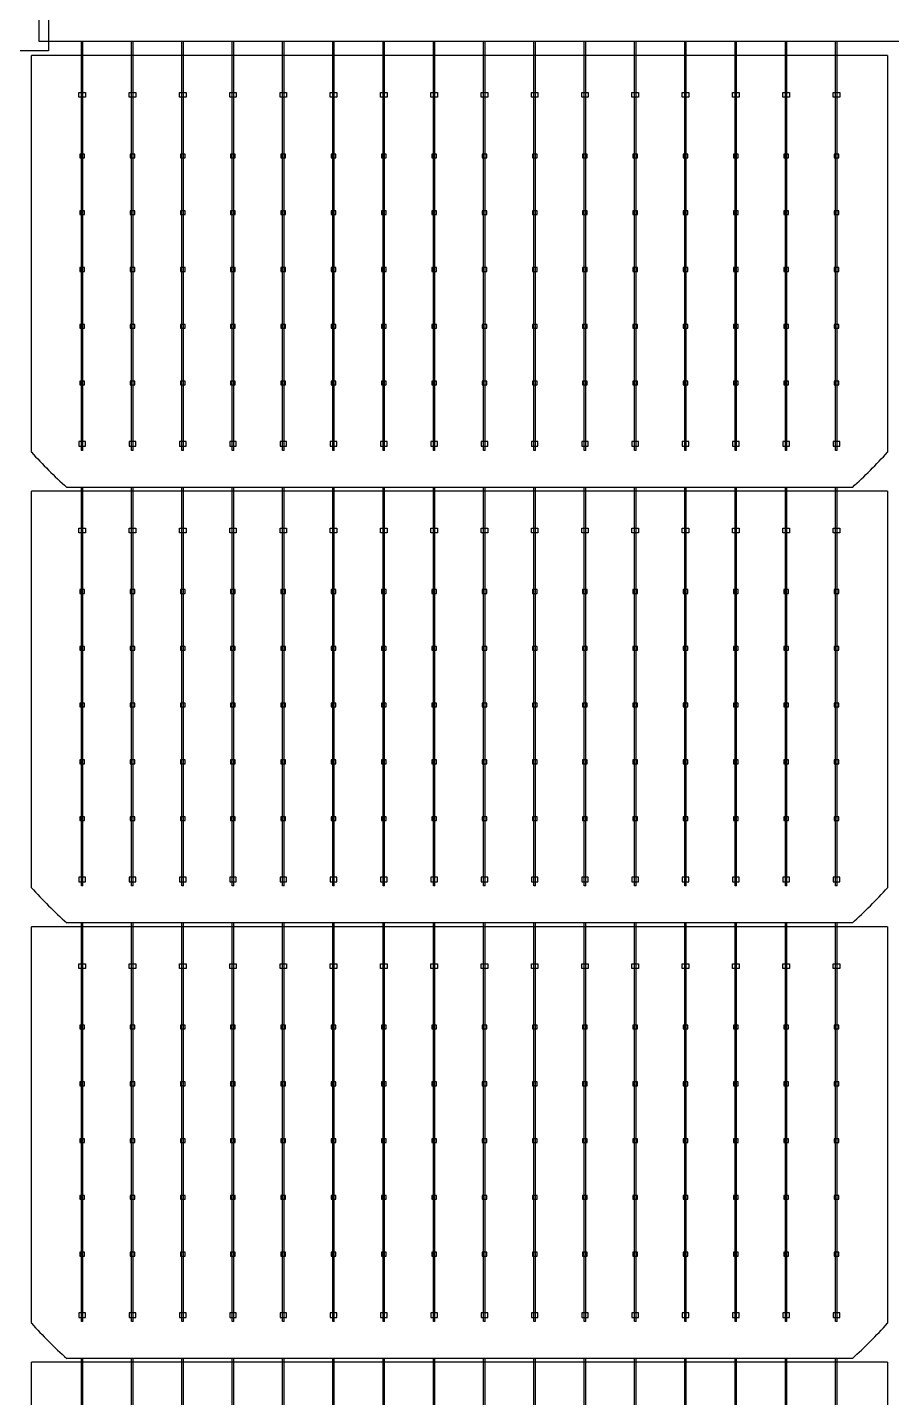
# Model space of a CAD drawing. Header units: millimetres. Extents: x 10297564 to 11610295, y -9287743 to -8409454.
# Drawn here: x 10398164 to 10400729, y -9094487 to -9090420 of the extents above; entities that cross this region are included whole.
import ezdxf

# ---------------------------------------------------------------- set-up
doc = ezdxf.new("R2010")
doc.units = ezdxf.units.MM
doc.header["$LTSCALE"] = 100

msp = doc.modelspace()

# ---------------------------------------------------------------- linework, layer by layer
for p, q in [((10398324.3, -9091675.6), (10398324.3, -9090462.1)), ((10398328.8, -9091675.6), (10398328.8, -9090462.1)), ((10398473.5, -9091675.6), (10398473.5, -9090462.1)), ((10398478, -9091675.6), (10398478, -9090462.1)), ((10398622.8, -9091675.6), (10398622.8, -9090462.1)), ((10398627.3, -9091675.6), (10398627.3, -9090462.1)), ((10398772, -9091675.6), (10398772, -9090462.1)), ((10398776.5, -9091675.6), (10398776.5, -9090462.1)), ((10398921.3, -9091675.6), (10398921.3, -9090462.1)), ((10398925.8, -9091675.6), (10398925.8, -9090462.1)), ((10399070.5, -9091675.6), (10399070.5, -9090462.1)), ((10399075, -9091675.6), (10399075, -9090462.1)), ((10399219.8, -9091675.6), (10399219.8, -9090462.1)), ((10399224.2, -9091675.6), (10399224.2, -9090462.1)), ((10399369, -9091675.6), (10399369, -9090462.1)), ((10399373.5, -9091675.6), (10399373.5, -9090462.1)), ((10399518.3, -9091675.6), (10399518.3, -9090462.1)), ((10399522.7, -9091675.6), (10399522.7, -9090462.1)), ((10399667.5, -9091675.6), (10399667.5, -9090462.1)), ((10399672, -9091675.6), (10399672, -9090462.1)), ((10399816.8, -9091675.6), (10399816.8, -9090462.1)), ((10399821.2, -9091675.6), (10399821.2, -9090462.1)), ((10399966, -9091675.6), (10399966, -9090462.1)), ((10399970.5, -9091675.6), (10399970.5, -9090462.1)), ((10400115.3, -9091675.6), (10400115.3, -9090462.1)), ((10400119.7, -9091675.6), (10400119.7, -9090462.1)), ((10400264.5, -9091675.6), (10400264.5, -9090462.1)), ((10400269, -9091675.6), (10400269, -9090462.1)), ((10400413.8, -9091675.6), (10400413.8, -9090462.1)), ((10400418.2, -9091675.6), (10400418.2, -9090462.1)), ((10400563, -9091675.6), (10400563, -9090462.1)), ((10400567.5, -9091675.6), (10400567.5, -9090462.1)), ((10400717.3, -9090504), (10398175.9, -9090504)), ((10400717.3, -9091796.6), (10398175.9, -9091796.6)), ((10398324.3, -9092968.3), (10398324.3, -9091785.4)), ((10398328.8, -9092968.3), (10398328.8, -9091785.4)), ((10398473.5, -9092968.3), (10398473.5, -9091785.4)), ((10398478, -9092968.3), (10398478, -9091785.4)), ((10398622.8, -9092968.3), (10398622.8, -9091785.4)), ((10398627.3, -9092968.3), (10398627.3, -9091785.4)), ((10398772, -9092968.3), (10398772, -9091785.4)), ((10398776.5, -9092968.3), (10398776.5, -9091785.4)), ((10398921.3, -9092968.3), (10398921.3, -9091785.4)), ((10398925.8, -9092968.3), (10398925.8, -9091785.4)), ((10399070.5, -9092968.3), (10399070.5, -9091785.4)), ((10399075, -9092968.3), (10399075, -9091785.4)), ((10399219.8, -9092968.3), (10399219.8, -9091785.4)), ((10399224.2, -9092968.3), (10399224.2, -9091785.4)), ((10399369, -9092968.3), (10399369, -9091785.4)), ((10399373.5, -9092968.3), (10399373.5, -9091785.4)), ((10399518.3, -9092968.3), (10399518.3, -9091785.4)), ((10399522.7, -9092968.3), (10399522.7, -9091785.4)), ((10399667.5, -9092968.3), (10399667.5, -9091785.4)), ((10399672, -9092968.3), (10399672, -9091785.4)), ((10399816.8, -9092968.3), (10399816.8, -9091785.4)), ((10399821.2, -9092968.3), (10399821.2, -9091785.4)), ((10399966, -9092968.3), (10399966, -9091785.4)), ((10399970.5, -9092968.3), (10399970.5, -9091785.4)), ((10400115.3, -9092968.3), (10400115.3, -9091785.4)), ((10400119.7, -9092968.3), (10400119.7, -9091785.4)), ((10400264.5, -9092968.3), (10400264.5, -9091785.4)), ((10400269, -9092968.3), (10400269, -9091785.4)), ((10400413.8, -9092968.3), (10400413.8, -9091785.4)), ((10400418.2, -9092968.3), (10400418.2, -9091785.4)), ((10400563, -9092968.3), (10400563, -9091785.4)), ((10400567.5, -9092968.3), (10400567.5, -9091785.4)), ((10400717.3, -9093089.3), (10398175.9, -9093089.3)), ((10398324.3, -9094261), (10398324.3, -9093078.1)), ((10398328.8, -9094261), (10398328.8, -9093078.1)), ((10398473.5, -9094261), (10398473.5, -9093078.1)), ((10398478, -9094261), (10398478, -9093078.1)), ((10398622.8, -9094261), (10398622.8, -9093078.1)), ((10398627.3, -9094261), (10398627.3, -9093078.1)), ((10398772, -9094261), (10398772, -9093078.1)), ((10398776.5, -9094261), (10398776.5, -9093078.1)), ((10398921.3, -9094261), (10398921.3, -9093078.1)), ((10398925.8, -9094261), (10398925.8, -9093078.1)), ((10399070.5, -9094261), (10399070.5, -9093078.1)), ((10399075, -9094261), (10399075, -9093078.1)), ((10399219.8, -9094261), (10399219.8, -9093078.1)), ((10399224.2, -9094261), (10399224.2, -9093078.1)), ((10399369, -9094261), (10399369, -9093078.1)), ((10399373.5, -9094261), (10399373.5, -9093078.1)), ((10399518.3, -9094261), (10399518.3, -9093078.1)), ((10399522.7, -9094261), (10399522.7, -9093078.1)), ((10399667.5, -9094261), (10399667.5, -9093078.1)), ((10399672, -9094261), (10399672, -9093078.1)), ((10399816.8, -9094261), (10399816.8, -9093078.1)), ((10399821.2, -9094261), (10399821.2, -9093078.1)), ((10399966, -9094261), (10399966, -9093078.1)), ((10399970.5, -9094261), (10399970.5, -9093078.1)), ((10400115.3, -9094261), (10400115.3, -9093078.1)), ((10400119.7, -9094261), (10400119.7, -9093078.1)), ((10400264.5, -9094261), (10400264.5, -9093078.1)), ((10400269, -9094261), (10400269, -9093078.1)), ((10400413.8, -9094261), (10400413.8, -9093078.1)), ((10400418.2, -9094261), (10400418.2, -9093078.1)), ((10400563, -9094261), (10400563, -9093078.1)), ((10400567.5, -9094261), (10400567.5, -9093078.1)), ((10398324.3, -9095553.6), (10398324.3, -9094370.7)), ((10398328.8, -9095553.6), (10398328.8, -9094370.7)), ((10398473.5, -9095553.6), (10398473.5, -9094370.7)), ((10398478, -9095553.6), (10398478, -9094370.7)), ((10398622.8, -9095553.6), (10398622.8, -9094370.7)), ((10398627.3, -9095553.6), (10398627.3, -9094370.7)), ((10398772, -9095553.6), (10398772, -9094370.7)), ((10398776.5, -9095553.6), (10398776.5, -9094370.7)), ((10398921.3, -9095553.6), (10398921.3, -9094370.7)), ((10398925.8, -9095553.6), (10398925.8, -9094370.7)), ((10399070.5, -9095553.6), (10399070.5, -9094370.7)), ((10399075, -9095553.6), (10399075, -9094370.7)), ((10399219.8, -9095553.6), (10399219.8, -9094370.7)), ((10399224.2, -9095553.6), (10399224.2, -9094370.7)), ((10399369, -9095553.6), (10399369, -9094370.7)), ((10399373.5, -9095553.6), (10399373.5, -9094370.7)), ((10399518.3, -9095553.6), (10399518.3, -9094370.7)), ((10399522.7, -9095553.6), (10399522.7, -9094370.7)), ((10399667.5, -9095553.6), (10399667.5, -9094370.7)), ((10399672, -9095553.6), (10399672, -9094370.7)), ((10399816.8, -9095553.6), (10399816.8, -9094370.7)), ((10399821.2, -9095553.6), (10399821.2, -9094370.7)), ((10399966, -9095553.6), (10399966, -9094370.7)), ((10399970.5, -9095553.6), (10399970.5, -9094370.7)), ((10400115.3, -9095553.6), (10400115.3, -9094370.7)), ((10400119.7, -9095553.6), (10400119.7, -9094370.7)), ((10400264.5, -9095553.6), (10400264.5, -9094370.7)), ((10400269, -9095553.6), (10400269, -9094370.7)), ((10400413.8, -9095553.6), (10400413.8, -9094370.7)), ((10400418.2, -9095553.6), (10400418.2, -9094370.7)), ((10400563, -9095553.6), (10400563, -9094370.7)), ((10400567.5, -9095553.6), (10400567.5, -9094370.7)), ((10400717.3, -9094382), (10398175.9, -9094382))]:
    msp.add_line(p, q)
for points in [[(10398226.8, -9090490), (10398101.3, -9090490), (10398101.3, -9090350.5), (10398226.8, -9090350.5)], [(10403262.2, -9090462.1), (10398198.9, -9090462.1), (10398198.9, -9090378.4), (10403262.2, -9090378.4)], [(10398316.8, -9090627.7), (10398316.8, -9090613.7), (10398336.3, -9090613.7), (10398336.3, -9090627.7)], [(10398466, -9090627.7), (10398466, -9090613.7), (10398485.5, -9090613.7), (10398485.5, -9090627.7)], [(10398615.3, -9090627.7), (10398615.3, -9090613.7), (10398634.8, -9090613.7), (10398634.8, -9090627.7)], [(10398764.5, -9090627.7), (10398764.5, -9090613.7), (10398784, -9090613.7), (10398784, -9090627.7)], [(10398913.8, -9090627.7), (10398913.8, -9090613.7), (10398933.3, -9090613.7), (10398933.3, -9090627.7)], [(10399063, -9090627.7), (10399063, -9090613.7), (10399082.5, -9090613.7), (10399082.5, -9090627.7)], [(10399212.3, -9090627.7), (10399212.3, -9090613.7), (10399231.8, -9090613.7), (10399231.8, -9090627.7)], [(10399361.5, -9090627.7), (10399361.5, -9090613.7), (10399381, -9090613.7), (10399381, -9090627.7)], [(10399510.7, -9090627.7), (10399510.7, -9090613.7), (10399530.3, -9090613.7), (10399530.3, -9090627.7)], [(10399660, -9090627.7), (10399660, -9090613.7), (10399679.5, -9090613.7), (10399679.5, -9090627.7)], [(10399809.2, -9090627.7), (10399809.2, -9090613.7), (10399828.8, -9090613.7), (10399828.8, -9090627.7)], [(10399958.5, -9090627.7), (10399958.5, -9090613.7), (10399978, -9090613.7), (10399978, -9090627.7)], [(10400107.7, -9090627.7), (10400107.7, -9090613.7), (10400127.3, -9090613.7), (10400127.3, -9090627.7)], [(10400257, -9090627.7), (10400257, -9090613.7), (10400276.5, -9090613.7), (10400276.5, -9090627.7)], [(10400406.2, -9090627.7), (10400406.2, -9090613.7), (10400425.8, -9090613.7), (10400425.8, -9090627.7)], [(10400555.5, -9090627.7), (10400555.5, -9090613.7), (10400575, -9090613.7), (10400575, -9090627.7)], [(10398333.5, -9090796), (10398319.6, -9090796), (10398319.6, -9090807.2), (10398333.5, -9090807.2)], [(10398482.8, -9090796), (10398468.8, -9090796), (10398468.8, -9090807.2), (10398482.8, -9090807.2)], [(10398632, -9090796), (10398618.1, -9090796), (10398618.1, -9090807.2), (10398632, -9090807.2)], [(10398781.2, -9090796), (10398767.3, -9090796), (10398767.3, -9090807.2), (10398781.2, -9090807.2)], [(10398930.5, -9090796), (10398916.5, -9090796), (10398916.5, -9090807.2), (10398930.5, -9090807.2)], [(10399079.7, -9090796), (10399065.8, -9090796), (10399065.8, -9090807.2), (10399079.7, -9090807.2)], [(10399229, -9090796), (10399215, -9090796), (10399215, -9090807.2), (10399229, -9090807.2)], [(10399378.2, -9090796), (10399364.3, -9090796), (10399364.3, -9090807.2), (10399378.2, -9090807.2)], [(10399527.5, -9090796), (10399513.5, -9090796), (10399513.5, -9090807.2), (10399527.5, -9090807.2)], [(10399676.7, -9090796), (10399662.8, -9090796), (10399662.8, -9090807.2), (10399676.7, -9090807.2)], [(10399826, -9090796), (10399812, -9090796), (10399812, -9090807.2), (10399826, -9090807.2)], [(10399975.2, -9090796), (10399961.3, -9090796), (10399961.3, -9090807.2), (10399975.2, -9090807.2)], [(10400124.5, -9090796), (10400110.5, -9090796), (10400110.5, -9090807.2), (10400124.5, -9090807.2)], [(10400273.7, -9090796), (10400259.8, -9090796), (10400259.8, -9090807.2), (10400273.7, -9090807.2)], [(10400423, -9090796), (10400409, -9090796), (10400409, -9090807.2), (10400423, -9090807.2)], [(10400572.2, -9090796), (10400558.3, -9090796), (10400558.3, -9090807.2), (10400572.2, -9090807.2)], [(10398333.5, -9090964.5), (10398319.6, -9090964.5), (10398319.6, -9090975.7), (10398333.5, -9090975.7)], [(10398482.8, -9090964.5), (10398468.8, -9090964.5), (10398468.8, -9090975.7), (10398482.8, -9090975.7)], [(10398632, -9090964.5), (10398618.1, -9090964.5), (10398618.1, -9090975.7), (10398632, -9090975.7)], [(10398781.2, -9090964.5), (10398767.3, -9090964.5), (10398767.3, -9090975.7), (10398781.2, -9090975.7)], [(10398930.5, -9090964.5), (10398916.5, -9090964.5), (10398916.5, -9090975.7), (10398930.5, -9090975.7)], [(10399079.7, -9090964.5), (10399065.8, -9090964.5), (10399065.8, -9090975.7), (10399079.7, -9090975.7)], [(10399229, -9090964.5), (10399215, -9090964.5), (10399215, -9090975.7), (10399229, -9090975.7)], [(10399378.2, -9090964.5), (10399364.3, -9090964.5), (10399364.3, -9090975.7), (10399378.2, -9090975.7)], [(10399527.5, -9090964.5), (10399513.5, -9090964.5), (10399513.5, -9090975.7), (10399527.5, -9090975.7)], [(10399676.7, -9090964.5), (10399662.8, -9090964.5), (10399662.8, -9090975.7), (10399676.7, -9090975.7)], [(10399826, -9090964.5), (10399812, -9090964.5), (10399812, -9090975.7), (10399826, -9090975.7)], [(10399975.2, -9090964.5), (10399961.3, -9090964.5), (10399961.3, -9090975.7), (10399975.2, -9090975.7)], [(10400124.5, -9090964.5), (10400110.5, -9090964.5), (10400110.5, -9090975.7), (10400124.5, -9090975.7)], [(10400273.7, -9090964.5), (10400259.8, -9090964.5), (10400259.8, -9090975.7), (10400273.7, -9090975.7)], [(10400423, -9090964.5), (10400409, -9090964.5), (10400409, -9090975.7), (10400423, -9090975.7)], [(10400572.2, -9090964.5), (10400558.3, -9090964.5), (10400558.3, -9090975.7), (10400572.2, -9090975.7)], [(10398333.5, -9091133), (10398319.6, -9091133), (10398319.6, -9091144.2), (10398333.5, -9091144.2)], [(10398482.8, -9091133), (10398468.8, -9091133), (10398468.8, -9091144.2), (10398482.8, -9091144.2)], [(10398632, -9091133), (10398618.1, -9091133), (10398618.1, -9091144.2), (10398632, -9091144.2)], [(10398781.2, -9091133), (10398767.3, -9091133), (10398767.3, -9091144.2), (10398781.2, -9091144.2)], [(10398930.5, -9091133), (10398916.5, -9091133), (10398916.5, -9091144.2), (10398930.5, -9091144.2)], [(10399079.7, -9091133), (10399065.8, -9091133), (10399065.8, -9091144.2), (10399079.7, -9091144.2)], [(10399229, -9091133), (10399215, -9091133), (10399215, -9091144.2), (10399229, -9091144.2)], [(10399378.2, -9091133), (10399364.3, -9091133), (10399364.3, -9091144.2), (10399378.2, -9091144.2)], [(10399527.5, -9091133), (10399513.5, -9091133), (10399513.5, -9091144.2), (10399527.5, -9091144.2)], [(10399676.7, -9091133), (10399662.8, -9091133), (10399662.8, -9091144.2), (10399676.7, -9091144.2)], [(10399826, -9091133), (10399812, -9091133), (10399812, -9091144.2), (10399826, -9091144.2)], [(10399975.2, -9091133), (10399961.3, -9091133), (10399961.3, -9091144.2), (10399975.2, -9091144.2)], [(10400124.5, -9091133), (10400110.5, -9091133), (10400110.5, -9091144.2), (10400124.5, -9091144.2)], [(10400273.7, -9091133), (10400259.8, -9091133), (10400259.8, -9091144.2), (10400273.7, -9091144.2)], [(10400423, -9091133), (10400409, -9091133), (10400409, -9091144.2), (10400423, -9091144.2)], [(10400572.2, -9091133), (10400558.3, -9091133), (10400558.3, -9091144.2), (10400572.2, -9091144.2)], [(10398333.5, -9091301.5), (10398319.6, -9091301.5), (10398319.6, -9091312.7), (10398333.5, -9091312.7)], [(10398482.8, -9091301.5), (10398468.8, -9091301.5), (10398468.8, -9091312.7), (10398482.8, -9091312.7)], [(10398632, -9091301.5), (10398618.1, -9091301.5), (10398618.1, -9091312.7), (10398632, -9091312.7)], [(10398781.2, -9091301.5), (10398767.3, -9091301.5), (10398767.3, -9091312.7), (10398781.2, -9091312.7)], [(10398930.5, -9091301.5), (10398916.5, -9091301.5), (10398916.5, -9091312.7), (10398930.5, -9091312.7)], [(10399079.7, -9091301.5), (10399065.8, -9091301.5), (10399065.8, -9091312.7), (10399079.7, -9091312.7)], [(10399229, -9091301.5), (10399215, -9091301.5), (10399215, -9091312.7), (10399229, -9091312.7)], [(10399378.2, -9091301.5), (10399364.3, -9091301.5), (10399364.3, -9091312.7), (10399378.2, -9091312.7)], [(10399527.5, -9091301.5), (10399513.5, -9091301.5), (10399513.5, -9091312.7), (10399527.5, -9091312.7)], [(10399676.7, -9091301.5), (10399662.8, -9091301.5), (10399662.8, -9091312.7), (10399676.7, -9091312.7)], [(10399826, -9091301.5), (10399812, -9091301.5), (10399812, -9091312.7), (10399826, -9091312.7)], [(10399975.2, -9091301.5), (10399961.3, -9091301.5), (10399961.3, -9091312.7), (10399975.2, -9091312.7)], [(10400124.5, -9091301.5), (10400110.5, -9091301.5), (10400110.5, -9091312.7), (10400124.5, -9091312.7)], [(10400273.7, -9091301.5), (10400259.8, -9091301.5), (10400259.8, -9091312.7), (10400273.7, -9091312.7)], [(10400423, -9091301.5), (10400409, -9091301.5), (10400409, -9091312.7), (10400423, -9091312.7)], [(10400572.2, -9091301.5), (10400558.3, -9091301.5), (10400558.3, -9091312.7), (10400572.2, -9091312.7)], [(10398333.5, -9091470), (10398319.6, -9091470), (10398319.6, -9091481.2), (10398333.5, -9091481.2)], [(10398482.8, -9091470), (10398468.8, -9091470), (10398468.8, -9091481.2), (10398482.8, -9091481.2)], [(10398632, -9091470), (10398618.1, -9091470), (10398618.1, -9091481.2), (10398632, -9091481.2)], [(10398781.2, -9091470), (10398767.3, -9091470), (10398767.3, -9091481.2), (10398781.2, -9091481.2)], [(10398930.5, -9091470), (10398916.5, -9091470), (10398916.5, -9091481.2), (10398930.5, -9091481.2)], [(10399079.7, -9091470), (10399065.8, -9091470), (10399065.8, -9091481.2), (10399079.7, -9091481.2)], [(10399229, -9091470), (10399215, -9091470), (10399215, -9091481.2), (10399229, -9091481.2)], [(10399378.2, -9091470), (10399364.3, -9091470), (10399364.3, -9091481.2), (10399378.2, -9091481.2)], [(10399527.5, -9091470), (10399513.5, -9091470), (10399513.5, -9091481.2), (10399527.5, -9091481.2)], [(10399676.7, -9091470), (10399662.8, -9091470), (10399662.8, -9091481.2), (10399676.7, -9091481.2)], [(10399826, -9091470), (10399812, -9091470), (10399812, -9091481.2), (10399826, -9091481.2)], [(10399975.2, -9091470), (10399961.3, -9091470), (10399961.3, -9091481.2), (10399975.2, -9091481.2)], [(10400124.5, -9091470), (10400110.5, -9091470), (10400110.5, -9091481.2), (10400124.5, -9091481.2)], [(10400273.7, -9091470), (10400259.8, -9091470), (10400259.8, -9091481.2), (10400273.7, -9091481.2)], [(10400423, -9091470), (10400409, -9091470), (10400409, -9091481.2), (10400423, -9091481.2)], [(10400572.2, -9091470), (10400558.3, -9091470), (10400558.3, -9091481.2), (10400572.2, -9091481.2)], [(10398316.8, -9091649.5), (10398316.8, -9091663.5), (10398336.3, -9091663.5), (10398336.3, -9091649.5)], [(10398466, -9091649.5), (10398466, -9091663.5), (10398485.5, -9091663.5), (10398485.5, -9091649.5)], [(10398615.3, -9091649.5), (10398615.3, -9091663.5), (10398634.8, -9091663.5), (10398634.8, -9091649.5)], [(10398764.5, -9091649.5), (10398764.5, -9091663.5), (10398784, -9091663.5), (10398784, -9091649.5)], [(10398913.8, -9091649.5), (10398913.8, -9091663.5), (10398933.3, -9091663.5), (10398933.3, -9091649.5)], [(10399063, -9091649.5), (10399063, -9091663.5), (10399082.5, -9091663.5), (10399082.5, -9091649.5)], [(10399212.3, -9091649.5), (10399212.3, -9091663.5), (10399231.8, -9091663.5), (10399231.8, -9091649.5)], [(10399361.5, -9091649.5), (10399361.5, -9091663.5), (10399381, -9091663.5), (10399381, -9091649.5)], [(10399510.7, -9091649.5), (10399510.7, -9091663.5), (10399530.3, -9091663.5), (10399530.3, -9091649.5)], [(10399660, -9091649.5), (10399660, -9091663.5), (10399679.5, -9091663.5), (10399679.5, -9091649.5)], [(10399809.2, -9091649.5), (10399809.2, -9091663.5), (10399828.8, -9091663.5), (10399828.8, -9091649.5)], [(10399958.5, -9091649.5), (10399958.5, -9091663.5), (10399978, -9091663.5), (10399978, -9091649.5)], [(10400107.7, -9091649.5), (10400107.7, -9091663.5), (10400127.3, -9091663.5), (10400127.3, -9091649.5)], [(10400257, -9091649.5), (10400257, -9091663.5), (10400276.5, -9091663.5), (10400276.5, -9091649.5)], [(10400406.2, -9091649.5), (10400406.2, -9091663.5), (10400425.8, -9091663.5), (10400425.8, -9091649.5)], [(10400555.5, -9091649.5), (10400555.5, -9091663.5), (10400575, -9091663.5), (10400575, -9091649.5)], [(10398316.8, -9091920.4), (10398316.8, -9091906.4), (10398336.3, -9091906.4), (10398336.3, -9091920.4)], [(10398466, -9091920.4), (10398466, -9091906.4), (10398485.5, -9091906.4), (10398485.5, -9091920.4)], [(10398615.3, -9091920.4), (10398615.3, -9091906.4), (10398634.8, -9091906.4), (10398634.8, -9091920.4)], [(10398764.5, -9091920.4), (10398764.5, -9091906.4), (10398784, -9091906.4), (10398784, -9091920.4)], [(10398913.8, -9091920.4), (10398913.8, -9091906.4), (10398933.3, -9091906.4), (10398933.3, -9091920.4)], [(10399063, -9091920.4), (10399063, -9091906.4), (10399082.5, -9091906.4), (10399082.5, -9091920.4)], [(10399212.3, -9091920.4), (10399212.3, -9091906.4), (10399231.8, -9091906.4), (10399231.8, -9091920.4)], [(10399361.5, -9091920.4), (10399361.5, -9091906.4), (10399381, -9091906.4), (10399381, -9091920.4)], [(10399510.7, -9091920.4), (10399510.7, -9091906.4), (10399530.3, -9091906.4), (10399530.3, -9091920.4)], [(10399660, -9091920.4), (10399660, -9091906.4), (10399679.5, -9091906.4), (10399679.5, -9091920.4)], [(10399809.2, -9091920.4), (10399809.2, -9091906.4), (10399828.8, -9091906.4), (10399828.8, -9091920.4)], [(10399958.5, -9091920.4), (10399958.5, -9091906.4), (10399978, -9091906.4), (10399978, -9091920.4)], [(10400107.7, -9091920.4), (10400107.7, -9091906.4), (10400127.3, -9091906.4), (10400127.3, -9091920.4)], [(10400257, -9091920.4), (10400257, -9091906.4), (10400276.5, -9091906.4), (10400276.5, -9091920.4)], [(10400406.2, -9091920.4), (10400406.2, -9091906.4), (10400425.8, -9091906.4), (10400425.8, -9091920.4)], [(10400555.5, -9091920.4), (10400555.5, -9091906.4), (10400575, -9091906.4), (10400575, -9091920.4)], [(10398333.5, -9092088.7), (10398319.6, -9092088.7), (10398319.6, -9092099.9), (10398333.5, -9092099.9)], [(10398482.8, -9092088.7), (10398468.8, -9092088.7), (10398468.8, -9092099.9), (10398482.8, -9092099.9)], [(10398632, -9092088.7), (10398618.1, -9092088.7), (10398618.1, -9092099.9), (10398632, -9092099.9)], [(10398781.2, -9092088.7), (10398767.3, -9092088.7), (10398767.3, -9092099.9), (10398781.2, -9092099.9)], [(10398930.5, -9092088.7), (10398916.5, -9092088.7), (10398916.5, -9092099.9), (10398930.5, -9092099.9)], [(10399079.7, -9092088.7), (10399065.8, -9092088.7), (10399065.8, -9092099.9), (10399079.7, -9092099.9)], [(10399229, -9092088.7), (10399215, -9092088.7), (10399215, -9092099.9), (10399229, -9092099.9)], [(10399378.2, -9092088.7), (10399364.3, -9092088.7), (10399364.3, -9092099.9), (10399378.2, -9092099.9)], [(10399527.5, -9092088.7), (10399513.5, -9092088.7), (10399513.5, -9092099.9), (10399527.5, -9092099.9)], [(10399676.7, -9092088.7), (10399662.8, -9092088.7), (10399662.8, -9092099.9), (10399676.7, -9092099.9)], [(10399826, -9092088.7), (10399812, -9092088.7), (10399812, -9092099.9), (10399826, -9092099.9)], [(10399975.2, -9092088.7), (10399961.3, -9092088.7), (10399961.3, -9092099.9), (10399975.2, -9092099.9)], [(10400124.5, -9092088.7), (10400110.5, -9092088.7), (10400110.5, -9092099.9), (10400124.5, -9092099.9)], [(10400273.7, -9092088.7), (10400259.8, -9092088.7), (10400259.8, -9092099.9), (10400273.7, -9092099.9)], [(10400423, -9092088.7), (10400409, -9092088.7), (10400409, -9092099.9), (10400423, -9092099.9)], [(10400572.2, -9092088.7), (10400558.3, -9092088.7), (10400558.3, -9092099.9), (10400572.2, -9092099.9)], [(10398333.5, -9092257.2), (10398319.6, -9092257.2), (10398319.6, -9092268.4), (10398333.5, -9092268.4)], [(10398482.8, -9092257.2), (10398468.8, -9092257.2), (10398468.8, -9092268.4), (10398482.8, -9092268.4)], [(10398632, -9092257.2), (10398618.1, -9092257.2), (10398618.1, -9092268.4), (10398632, -9092268.4)], [(10398781.2, -9092257.2), (10398767.3, -9092257.2), (10398767.3, -9092268.4), (10398781.2, -9092268.4)], [(10398930.5, -9092257.2), (10398916.5, -9092257.2), (10398916.5, -9092268.4), (10398930.5, -9092268.4)], [(10399079.7, -9092257.2), (10399065.8, -9092257.2), (10399065.8, -9092268.4), (10399079.7, -9092268.4)], [(10399229, -9092257.2), (10399215, -9092257.2), (10399215, -9092268.4), (10399229, -9092268.4)], [(10399378.2, -9092257.2), (10399364.3, -9092257.2), (10399364.3, -9092268.4), (10399378.2, -9092268.4)], [(10399527.5, -9092257.2), (10399513.5, -9092257.2), (10399513.5, -9092268.4), (10399527.5, -9092268.4)], [(10399676.7, -9092257.2), (10399662.8, -9092257.2), (10399662.8, -9092268.4), (10399676.7, -9092268.4)], [(10399826, -9092257.2), (10399812, -9092257.2), (10399812, -9092268.4), (10399826, -9092268.4)], [(10399975.2, -9092257.2), (10399961.3, -9092257.2), (10399961.3, -9092268.4), (10399975.2, -9092268.4)], [(10400124.5, -9092257.2), (10400110.5, -9092257.2), (10400110.5, -9092268.4), (10400124.5, -9092268.4)], [(10400273.7, -9092257.2), (10400259.8, -9092257.2), (10400259.8, -9092268.4), (10400273.7, -9092268.4)], [(10400423, -9092257.2), (10400409, -9092257.2), (10400409, -9092268.4), (10400423, -9092268.4)], [(10400572.2, -9092257.2), (10400558.3, -9092257.2), (10400558.3, -9092268.4), (10400572.2, -9092268.4)], [(10398333.5, -9092425.7), (10398319.6, -9092425.7), (10398319.6, -9092436.9), (10398333.5, -9092436.9)], [(10398482.8, -9092425.7), (10398468.8, -9092425.7), (10398468.8, -9092436.9), (10398482.8, -9092436.9)], [(10398632, -9092425.7), (10398618.1, -9092425.7), (10398618.1, -9092436.9), (10398632, -9092436.9)], [(10398781.2, -9092425.7), (10398767.3, -9092425.7), (10398767.3, -9092436.9), (10398781.2, -9092436.9)], [(10398930.5, -9092425.7), (10398916.5, -9092425.7), (10398916.5, -9092436.9), (10398930.5, -9092436.9)], [(10399079.7, -9092425.7), (10399065.8, -9092425.7), (10399065.8, -9092436.9), (10399079.7, -9092436.9)], [(10399229, -9092425.7), (10399215, -9092425.7), (10399215, -9092436.9), (10399229, -9092436.9)], [(10399378.2, -9092425.7), (10399364.3, -9092425.7), (10399364.3, -9092436.9), (10399378.2, -9092436.9)], [(10399527.5, -9092425.7), (10399513.5, -9092425.7), (10399513.5, -9092436.9), (10399527.5, -9092436.9)], [(10399676.7, -9092425.7), (10399662.8, -9092425.7), (10399662.8, -9092436.9), (10399676.7, -9092436.9)], [(10399826, -9092425.7), (10399812, -9092425.7), (10399812, -9092436.9), (10399826, -9092436.9)], [(10399975.2, -9092425.7), (10399961.3, -9092425.7), (10399961.3, -9092436.9), (10399975.2, -9092436.9)], [(10400124.5, -9092425.7), (10400110.5, -9092425.7), (10400110.5, -9092436.9), (10400124.5, -9092436.9)], [(10400273.7, -9092425.7), (10400259.8, -9092425.7), (10400259.8, -9092436.9), (10400273.7, -9092436.9)], [(10400423, -9092425.7), (10400409, -9092425.7), (10400409, -9092436.9), (10400423, -9092436.9)], [(10400572.2, -9092425.7), (10400558.3, -9092425.7), (10400558.3, -9092436.9), (10400572.2, -9092436.9)], [(10398333.5, -9092594.2), (10398319.6, -9092594.2), (10398319.6, -9092605.4), (10398333.5, -9092605.4)], [(10398482.8, -9092594.2), (10398468.8, -9092594.2), (10398468.8, -9092605.4), (10398482.8, -9092605.4)], [(10398632, -9092594.2), (10398618.1, -9092594.2), (10398618.1, -9092605.4), (10398632, -9092605.4)], [(10398781.2, -9092594.2), (10398767.3, -9092594.2), (10398767.3, -9092605.4), (10398781.2, -9092605.4)], [(10398930.5, -9092594.2), (10398916.5, -9092594.2), (10398916.5, -9092605.4), (10398930.5, -9092605.4)], [(10399079.7, -9092594.2), (10399065.8, -9092594.2), (10399065.8, -9092605.4), (10399079.7, -9092605.4)], [(10399229, -9092594.2), (10399215, -9092594.2), (10399215, -9092605.4), (10399229, -9092605.4)], [(10399378.2, -9092594.2), (10399364.3, -9092594.2), (10399364.3, -9092605.4), (10399378.2, -9092605.4)], [(10399527.5, -9092594.2), (10399513.5, -9092594.2), (10399513.5, -9092605.4), (10399527.5, -9092605.4)], [(10399676.7, -9092594.2), (10399662.8, -9092594.2), (10399662.8, -9092605.4), (10399676.7, -9092605.4)], [(10399826, -9092594.2), (10399812, -9092594.2), (10399812, -9092605.4), (10399826, -9092605.4)], [(10399975.2, -9092594.2), (10399961.3, -9092594.2), (10399961.3, -9092605.4), (10399975.2, -9092605.4)], [(10400124.5, -9092594.2), (10400110.5, -9092594.2), (10400110.5, -9092605.4), (10400124.5, -9092605.4)], [(10400273.7, -9092594.2), (10400259.8, -9092594.2), (10400259.8, -9092605.4), (10400273.7, -9092605.4)], [(10400423, -9092594.2), (10400409, -9092594.2), (10400409, -9092605.4), (10400423, -9092605.4)], [(10400572.2, -9092594.2), (10400558.3, -9092594.2), (10400558.3, -9092605.4), (10400572.2, -9092605.4)], [(10398333.5, -9092762.7), (10398319.6, -9092762.7), (10398319.6, -9092773.9), (10398333.5, -9092773.9)], [(10398482.8, -9092762.7), (10398468.8, -9092762.7), (10398468.8, -9092773.9), (10398482.8, -9092773.9)], [(10398632, -9092762.7), (10398618.1, -9092762.7), (10398618.1, -9092773.9), (10398632, -9092773.9)], [(10398781.2, -9092762.7), (10398767.3, -9092762.7), (10398767.3, -9092773.9), (10398781.2, -9092773.9)], [(10398930.5, -9092762.7), (10398916.5, -9092762.7), (10398916.5, -9092773.9), (10398930.5, -9092773.9)], [(10399079.7, -9092762.7), (10399065.8, -9092762.7), (10399065.8, -9092773.9), (10399079.7, -9092773.9)], [(10399229, -9092762.7), (10399215, -9092762.7), (10399215, -9092773.9), (10399229, -9092773.9)], [(10399378.2, -9092762.7), (10399364.3, -9092762.7), (10399364.3, -9092773.9), (10399378.2, -9092773.9)], [(10399527.5, -9092762.7), (10399513.5, -9092762.7), (10399513.5, -9092773.9), (10399527.5, -9092773.9)], [(10399676.7, -9092762.7), (10399662.8, -9092762.7), (10399662.8, -9092773.9), (10399676.7, -9092773.9)], [(10399826, -9092762.7), (10399812, -9092762.7), (10399812, -9092773.9), (10399826, -9092773.9)], [(10399975.2, -9092762.7), (10399961.3, -9092762.7), (10399961.3, -9092773.9), (10399975.2, -9092773.9)], [(10400124.5, -9092762.7), (10400110.5, -9092762.7), (10400110.5, -9092773.9), (10400124.5, -9092773.9)], [(10400273.7, -9092762.7), (10400259.8, -9092762.7), (10400259.8, -9092773.9), (10400273.7, -9092773.9)], [(10400423, -9092762.7), (10400409, -9092762.7), (10400409, -9092773.9), (10400423, -9092773.9)], [(10400572.2, -9092762.7), (10400558.3, -9092762.7), (10400558.3, -9092773.9), (10400572.2, -9092773.9)], [(10398316.8, -9092942.2), (10398316.8, -9092956.2), (10398336.3, -9092956.2), (10398336.3, -9092942.2)], [(10398466, -9092942.2), (10398466, -9092956.2), (10398485.5, -9092956.2), (10398485.5, -9092942.2)], [(10398615.3, -9092942.2), (10398615.3, -9092956.2), (10398634.8, -9092956.2), (10398634.8, -9092942.2)], [(10398764.5, -9092942.2), (10398764.5, -9092956.2), (10398784, -9092956.2), (10398784, -9092942.2)], [(10398913.8, -9092942.2), (10398913.8, -9092956.2), (10398933.3, -9092956.2), (10398933.3, -9092942.2)], [(10399063, -9092942.2), (10399063, -9092956.2), (10399082.5, -9092956.2), (10399082.5, -9092942.2)], [(10399212.3, -9092942.2), (10399212.3, -9092956.2), (10399231.8, -9092956.2), (10399231.8, -9092942.2)], [(10399361.5, -9092942.2), (10399361.5, -9092956.2), (10399381, -9092956.2), (10399381, -9092942.2)], [(10399510.7, -9092942.2), (10399510.7, -9092956.2), (10399530.3, -9092956.2), (10399530.3, -9092942.2)], [(10399660, -9092942.2), (10399660, -9092956.2), (10399679.5, -9092956.2), (10399679.5, -9092942.2)], [(10399809.2, -9092942.2), (10399809.2, -9092956.2), (10399828.8, -9092956.2), (10399828.8, -9092942.2)], [(10399958.5, -9092942.2), (10399958.5, -9092956.2), (10399978, -9092956.2), (10399978, -9092942.2)], [(10400107.7, -9092942.2), (10400107.7, -9092956.2), (10400127.3, -9092956.2), (10400127.3, -9092942.2)], [(10400257, -9092942.2), (10400257, -9092956.2), (10400276.5, -9092956.2), (10400276.5, -9092942.2)], [(10400406.2, -9092942.2), (10400406.2, -9092956.2), (10400425.8, -9092956.2), (10400425.8, -9092942.2)], [(10400555.5, -9092942.2), (10400555.5, -9092956.2), (10400575, -9092956.2), (10400575, -9092942.2)], [(10398316.8, -9093213), (10398316.8, -9093199.1), (10398336.3, -9093199.1), (10398336.3, -9093213)], [(10398466, -9093213), (10398466, -9093199.1), (10398485.5, -9093199.1), (10398485.5, -9093213)], [(10398615.3, -9093213), (10398615.3, -9093199.1), (10398634.8, -9093199.1), (10398634.8, -9093213)], [(10398764.5, -9093213), (10398764.5, -9093199.1), (10398784, -9093199.1), (10398784, -9093213)], [(10398913.8, -9093213), (10398913.8, -9093199.1), (10398933.3, -9093199.1), (10398933.3, -9093213)], [(10399063, -9093213), (10399063, -9093199.1), (10399082.5, -9093199.1), (10399082.5, -9093213)], [(10399212.3, -9093213), (10399212.3, -9093199.1), (10399231.8, -9093199.1), (10399231.8, -9093213)], [(10399361.5, -9093213), (10399361.5, -9093199.1), (10399381, -9093199.1), (10399381, -9093213)], [(10399510.7, -9093213), (10399510.7, -9093199.1), (10399530.3, -9093199.1), (10399530.3, -9093213)], [(10399660, -9093213), (10399660, -9093199.1), (10399679.5, -9093199.1), (10399679.5, -9093213)], [(10399809.2, -9093213), (10399809.2, -9093199.1), (10399828.8, -9093199.1), (10399828.8, -9093213)], [(10399958.5, -9093213), (10399958.5, -9093199.1), (10399978, -9093199.1), (10399978, -9093213)], [(10400107.7, -9093213), (10400107.7, -9093199.1), (10400127.3, -9093199.1), (10400127.3, -9093213)], [(10400257, -9093213), (10400257, -9093199.1), (10400276.5, -9093199.1), (10400276.5, -9093213)], [(10400406.2, -9093213), (10400406.2, -9093199.1), (10400425.8, -9093199.1), (10400425.8, -9093213)], [(10400555.5, -9093213), (10400555.5, -9093199.1), (10400575, -9093199.1), (10400575, -9093213)], [(10398333.5, -9093381.4), (10398319.6, -9093381.4), (10398319.6, -9093392.5), (10398333.5, -9093392.5)], [(10398482.8, -9093381.4), (10398468.8, -9093381.4), (10398468.8, -9093392.5), (10398482.8, -9093392.5)], [(10398632, -9093381.4), (10398618.1, -9093381.4), (10398618.1, -9093392.5), (10398632, -9093392.5)], [(10398781.2, -9093381.4), (10398767.3, -9093381.4), (10398767.3, -9093392.5), (10398781.2, -9093392.5)], [(10398930.5, -9093381.4), (10398916.5, -9093381.4), (10398916.5, -9093392.5), (10398930.5, -9093392.5)], [(10399079.7, -9093381.4), (10399065.8, -9093381.4), (10399065.8, -9093392.5), (10399079.7, -9093392.5)], [(10399229, -9093381.4), (10399215, -9093381.4), (10399215, -9093392.5), (10399229, -9093392.5)], [(10399378.2, -9093381.4), (10399364.3, -9093381.4), (10399364.3, -9093392.5), (10399378.2, -9093392.5)], [(10399527.5, -9093381.4), (10399513.5, -9093381.4), (10399513.5, -9093392.5), (10399527.5, -9093392.5)], [(10399676.7, -9093381.4), (10399662.8, -9093381.4), (10399662.8, -9093392.5), (10399676.7, -9093392.5)], [(10399826, -9093381.4), (10399812, -9093381.4), (10399812, -9093392.5), (10399826, -9093392.5)], [(10399975.2, -9093381.4), (10399961.3, -9093381.4), (10399961.3, -9093392.5), (10399975.2, -9093392.5)], [(10400124.5, -9093381.4), (10400110.5, -9093381.4), (10400110.5, -9093392.5), (10400124.5, -9093392.5)], [(10400273.7, -9093381.4), (10400259.8, -9093381.4), (10400259.8, -9093392.5), (10400273.7, -9093392.5)], [(10400423, -9093381.4), (10400409, -9093381.4), (10400409, -9093392.5), (10400423, -9093392.5)], [(10400572.2, -9093381.4), (10400558.3, -9093381.4), (10400558.3, -9093392.5), (10400572.2, -9093392.5)], [(10398333.5, -9093549.9), (10398319.6, -9093549.9), (10398319.6, -9093561), (10398333.5, -9093561)], [(10398482.8, -9093549.9), (10398468.8, -9093549.9), (10398468.8, -9093561), (10398482.8, -9093561)], [(10398632, -9093549.9), (10398618.1, -9093549.9), (10398618.1, -9093561), (10398632, -9093561)], [(10398781.2, -9093549.9), (10398767.3, -9093549.9), (10398767.3, -9093561), (10398781.2, -9093561)], [(10398930.5, -9093549.9), (10398916.5, -9093549.9), (10398916.5, -9093561), (10398930.5, -9093561)], [(10399079.7, -9093549.9), (10399065.8, -9093549.9), (10399065.8, -9093561), (10399079.7, -9093561)], [(10399229, -9093549.9), (10399215, -9093549.9), (10399215, -9093561), (10399229, -9093561)], [(10399378.2, -9093549.9), (10399364.3, -9093549.9), (10399364.3, -9093561), (10399378.2, -9093561)], [(10399527.5, -9093549.9), (10399513.5, -9093549.9), (10399513.5, -9093561), (10399527.5, -9093561)], [(10399676.7, -9093549.9), (10399662.8, -9093549.9), (10399662.8, -9093561), (10399676.7, -9093561)], [(10399826, -9093549.9), (10399812, -9093549.9), (10399812, -9093561), (10399826, -9093561)], [(10399975.2, -9093549.9), (10399961.3, -9093549.9), (10399961.3, -9093561), (10399975.2, -9093561)], [(10400124.5, -9093549.9), (10400110.5, -9093549.9), (10400110.5, -9093561), (10400124.5, -9093561)], [(10400273.7, -9093549.9), (10400259.8, -9093549.9), (10400259.8, -9093561), (10400273.7, -9093561)], [(10400423, -9093549.9), (10400409, -9093549.9), (10400409, -9093561), (10400423, -9093561)], [(10400572.2, -9093549.9), (10400558.3, -9093549.9), (10400558.3, -9093561), (10400572.2, -9093561)], [(10398333.5, -9093718.4), (10398319.6, -9093718.4), (10398319.6, -9093729.5), (10398333.5, -9093729.5)], [(10398482.8, -9093718.4), (10398468.8, -9093718.4), (10398468.8, -9093729.5), (10398482.8, -9093729.5)], [(10398632, -9093718.4), (10398618.1, -9093718.4), (10398618.1, -9093729.5), (10398632, -9093729.5)], [(10398781.2, -9093718.4), (10398767.3, -9093718.4), (10398767.3, -9093729.5), (10398781.2, -9093729.5)], [(10398930.5, -9093718.4), (10398916.5, -9093718.4), (10398916.5, -9093729.5), (10398930.5, -9093729.5)], [(10399079.7, -9093718.4), (10399065.8, -9093718.4), (10399065.8, -9093729.5), (10399079.7, -9093729.5)], [(10399229, -9093718.4), (10399215, -9093718.4), (10399215, -9093729.5), (10399229, -9093729.5)], [(10399378.2, -9093718.4), (10399364.3, -9093718.4), (10399364.3, -9093729.5), (10399378.2, -9093729.5)], [(10399527.5, -9093718.4), (10399513.5, -9093718.4), (10399513.5, -9093729.5), (10399527.5, -9093729.5)], [(10399676.7, -9093718.4), (10399662.8, -9093718.4), (10399662.8, -9093729.5), (10399676.7, -9093729.5)], [(10399826, -9093718.4), (10399812, -9093718.4), (10399812, -9093729.5), (10399826, -9093729.5)], [(10399975.2, -9093718.4), (10399961.3, -9093718.4), (10399961.3, -9093729.5), (10399975.2, -9093729.5)], [(10400124.5, -9093718.4), (10400110.5, -9093718.4), (10400110.5, -9093729.5), (10400124.5, -9093729.5)], [(10400273.7, -9093718.4), (10400259.8, -9093718.4), (10400259.8, -9093729.5), (10400273.7, -9093729.5)], [(10400423, -9093718.4), (10400409, -9093718.4), (10400409, -9093729.5), (10400423, -9093729.5)], [(10400572.2, -9093718.4), (10400558.3, -9093718.4), (10400558.3, -9093729.5), (10400572.2, -9093729.5)], [(10398333.5, -9093886.9), (10398319.6, -9093886.9), (10398319.6, -9093898), (10398333.5, -9093898)], [(10398482.8, -9093886.9), (10398468.8, -9093886.9), (10398468.8, -9093898), (10398482.8, -9093898)], [(10398632, -9093886.9), (10398618.1, -9093886.9), (10398618.1, -9093898), (10398632, -9093898)], [(10398781.2, -9093886.9), (10398767.3, -9093886.9), (10398767.3, -9093898), (10398781.2, -9093898)], [(10398930.5, -9093886.9), (10398916.5, -9093886.9), (10398916.5, -9093898), (10398930.5, -9093898)], [(10399079.7, -9093886.9), (10399065.8, -9093886.9), (10399065.8, -9093898), (10399079.7, -9093898)], [(10399229, -9093886.9), (10399215, -9093886.9), (10399215, -9093898), (10399229, -9093898)], [(10399378.2, -9093886.9), (10399364.3, -9093886.9), (10399364.3, -9093898), (10399378.2, -9093898)], [(10399527.5, -9093886.9), (10399513.5, -9093886.9), (10399513.5, -9093898), (10399527.5, -9093898)], [(10399676.7, -9093886.9), (10399662.8, -9093886.9), (10399662.8, -9093898), (10399676.7, -9093898)], [(10399826, -9093886.9), (10399812, -9093886.9), (10399812, -9093898), (10399826, -9093898)], [(10399975.2, -9093886.9), (10399961.3, -9093886.9), (10399961.3, -9093898), (10399975.2, -9093898)], [(10400124.5, -9093886.9), (10400110.5, -9093886.9), (10400110.5, -9093898), (10400124.5, -9093898)], [(10400273.7, -9093886.9), (10400259.8, -9093886.9), (10400259.8, -9093898), (10400273.7, -9093898)], [(10400423, -9093886.9), (10400409, -9093886.9), (10400409, -9093898), (10400423, -9093898)], [(10400572.2, -9093886.9), (10400558.3, -9093886.9), (10400558.3, -9093898), (10400572.2, -9093898)], [(10398333.5, -9094055.4), (10398319.6, -9094055.4), (10398319.6, -9094066.5), (10398333.5, -9094066.5)], [(10398482.8, -9094055.4), (10398468.8, -9094055.4), (10398468.8, -9094066.5), (10398482.8, -9094066.5)], [(10398632, -9094055.4), (10398618.1, -9094055.4), (10398618.1, -9094066.5), (10398632, -9094066.5)], [(10398781.2, -9094055.4), (10398767.3, -9094055.4), (10398767.3, -9094066.5), (10398781.2, -9094066.5)], [(10398930.5, -9094055.4), (10398916.5, -9094055.4), (10398916.5, -9094066.5), (10398930.5, -9094066.5)], [(10399079.7, -9094055.4), (10399065.8, -9094055.4), (10399065.8, -9094066.5), (10399079.7, -9094066.5)], [(10399229, -9094055.4), (10399215, -9094055.4), (10399215, -9094066.5), (10399229, -9094066.5)], [(10399378.2, -9094055.4), (10399364.3, -9094055.4), (10399364.3, -9094066.5), (10399378.2, -9094066.5)], [(10399527.5, -9094055.4), (10399513.5, -9094055.4), (10399513.5, -9094066.5), (10399527.5, -9094066.5)], [(10399676.7, -9094055.4), (10399662.8, -9094055.4), (10399662.8, -9094066.5), (10399676.7, -9094066.5)], [(10399826, -9094055.4), (10399812, -9094055.4), (10399812, -9094066.5), (10399826, -9094066.5)], [(10399975.2, -9094055.4), (10399961.3, -9094055.4), (10399961.3, -9094066.5), (10399975.2, -9094066.5)], [(10400124.5, -9094055.4), (10400110.5, -9094055.4), (10400110.5, -9094066.5), (10400124.5, -9094066.5)], [(10400273.7, -9094055.4), (10400259.8, -9094055.4), (10400259.8, -9094066.5), (10400273.7, -9094066.5)], [(10400423, -9094055.4), (10400409, -9094055.4), (10400409, -9094066.5), (10400423, -9094066.5)], [(10400572.2, -9094055.4), (10400558.3, -9094055.4), (10400558.3, -9094066.5), (10400572.2, -9094066.5)], [(10398316.8, -9094234.9), (10398316.8, -9094248.8), (10398336.3, -9094248.8), (10398336.3, -9094234.9)], [(10398466, -9094234.9), (10398466, -9094248.8), (10398485.5, -9094248.8), (10398485.5, -9094234.9)], [(10398615.3, -9094234.9), (10398615.3, -9094248.8), (10398634.8, -9094248.8), (10398634.8, -9094234.9)], [(10398764.5, -9094234.9), (10398764.5, -9094248.8), (10398784, -9094248.8), (10398784, -9094234.9)], [(10398913.8, -9094234.9), (10398913.8, -9094248.8), (10398933.3, -9094248.8), (10398933.3, -9094234.9)], [(10399063, -9094234.9), (10399063, -9094248.8), (10399082.5, -9094248.8), (10399082.5, -9094234.9)], [(10399212.3, -9094234.9), (10399212.3, -9094248.8), (10399231.8, -9094248.8), (10399231.8, -9094234.9)], [(10399361.5, -9094234.9), (10399361.5, -9094248.8), (10399381, -9094248.8), (10399381, -9094234.9)], [(10399510.7, -9094234.9), (10399510.7, -9094248.8), (10399530.3, -9094248.8), (10399530.3, -9094234.9)], [(10399660, -9094234.9), (10399660, -9094248.8), (10399679.5, -9094248.8), (10399679.5, -9094234.9)], [(10399809.2, -9094234.9), (10399809.2, -9094248.8), (10399828.8, -9094248.8), (10399828.8, -9094234.9)], [(10399958.5, -9094234.9), (10399958.5, -9094248.8), (10399978, -9094248.8), (10399978, -9094234.9)], [(10400107.7, -9094234.9), (10400107.7, -9094248.8), (10400127.3, -9094248.8), (10400127.3, -9094234.9)], [(10400257, -9094234.9), (10400257, -9094248.8), (10400276.5, -9094248.8), (10400276.5, -9094234.9)], [(10400406.2, -9094234.9), (10400406.2, -9094248.8), (10400425.8, -9094248.8), (10400425.8, -9094234.9)], [(10400555.5, -9094234.9), (10400555.5, -9094248.8), (10400575, -9094248.8), (10400575, -9094234.9)]]:
    msp.add_lwpolyline(points, close=True)
for points in [[(10398175.9, -9091680.8), (10398175.9, -9090504)], [(10400717.3, -9090504), (10400717.3, -9091680.8)], [(10398328.8, -9091675.6), (10398324.3, -9091675.6)], [(10398478, -9091675.6), (10398473.5, -9091675.6)], [(10398627.3, -9091675.6), (10398622.8, -9091675.6)], [(10398776.5, -9091675.6), (10398772, -9091675.6)], [(10398925.8, -9091675.6), (10398921.3, -9091675.6)], [(10399075, -9091675.6), (10399070.5, -9091675.6)], [(10399224.2, -9091675.6), (10399219.8, -9091675.6)], [(10399373.5, -9091675.6), (10399369, -9091675.6)], [(10399522.7, -9091675.6), (10399518.3, -9091675.6)], [(10399672, -9091675.6), (10399667.5, -9091675.6)], [(10399821.2, -9091675.6), (10399816.8, -9091675.6)], [(10399970.5, -9091675.6), (10399966, -9091675.6)], [(10400119.7, -9091675.6), (10400115.3, -9091675.6)], [(10400269, -9091675.6), (10400264.5, -9091675.6)], [(10400418.2, -9091675.6), (10400413.8, -9091675.6)], [(10400567.5, -9091675.6), (10400563, -9091675.6)], [(10398175.9, -9092973.4), (10398175.9, -9091796.6)], [(10400612.6, -9091785.5), (10398280.6, -9091785.5)], [(10400717.3, -9091796.6), (10400717.3, -9092973.4)], [(10398328.8, -9092968.3), (10398324.3, -9092968.3)], [(10398478, -9092968.3), (10398473.5, -9092968.3)], [(10398627.3, -9092968.3), (10398622.8, -9092968.3)], [(10398776.5, -9092968.3), (10398772, -9092968.3)], [(10398925.8, -9092968.3), (10398921.3, -9092968.3)], [(10399075, -9092968.3), (10399070.5, -9092968.3)], [(10399224.2, -9092968.3), (10399219.8, -9092968.3)], [(10399373.5, -9092968.3), (10399369, -9092968.3)], [(10399522.7, -9092968.3), (10399518.3, -9092968.3)], [(10399672, -9092968.3), (10399667.5, -9092968.3)], [(10399821.2, -9092968.3), (10399816.8, -9092968.3)], [(10399970.5, -9092968.3), (10399966, -9092968.3)], [(10400119.7, -9092968.3), (10400115.3, -9092968.3)], [(10400269, -9092968.3), (10400264.5, -9092968.3)], [(10400418.2, -9092968.3), (10400413.8, -9092968.3)], [(10400567.5, -9092968.3), (10400563, -9092968.3)], [(10398175.9, -9094266.1), (10398175.9, -9093089.3)], [(10400612.6, -9093078.1), (10398280.6, -9093078.1)], [(10400717.3, -9093089.3), (10400717.3, -9094266.1)], [(10398328.8, -9094261), (10398324.3, -9094261)], [(10398478, -9094261), (10398473.5, -9094261)], [(10398627.3, -9094261), (10398622.8, -9094261)], [(10398776.5, -9094261), (10398772, -9094261)], [(10398925.8, -9094261), (10398921.3, -9094261)], [(10399075, -9094261), (10399070.5, -9094261)], [(10399224.2, -9094261), (10399219.8, -9094261)], [(10399373.5, -9094261), (10399369, -9094261)], [(10399522.7, -9094261), (10399518.3, -9094261)], [(10399672, -9094261), (10399667.5, -9094261)], [(10399821.2, -9094261), (10399816.8, -9094261)], [(10399970.5, -9094261), (10399966, -9094261)], [(10400119.7, -9094261), (10400115.3, -9094261)], [(10400269, -9094261), (10400264.5, -9094261)], [(10400418.2, -9094261), (10400413.8, -9094261)], [(10400567.5, -9094261), (10400563, -9094261)], [(10400612.6, -9094370.8), (10398280.6, -9094370.8)], [(10398175.9, -9095558.8), (10398175.9, -9094382)], [(10400717.3, -9094382), (10400717.3, -9095558.8)]]:
    msp.add_lwpolyline(points)
for centre, start, end in [((10399445.2, -9090516.2), 222.5369, 227.4631), ((10399448, -9090516.2), 312.5369, 317.4631), ((10399445.2, -9091808.8), 222.5369, 227.4631), ((10399448, -9091808.8), 312.5369, 317.4631), ((10399445.2, -9093101.5), 222.5369, 227.4631), ((10399448, -9093101.5), 312.5369, 317.4631)]:
    msp.add_arc(centre, 1722.6, start, end)

doc.saveas('drawing.dxf')
